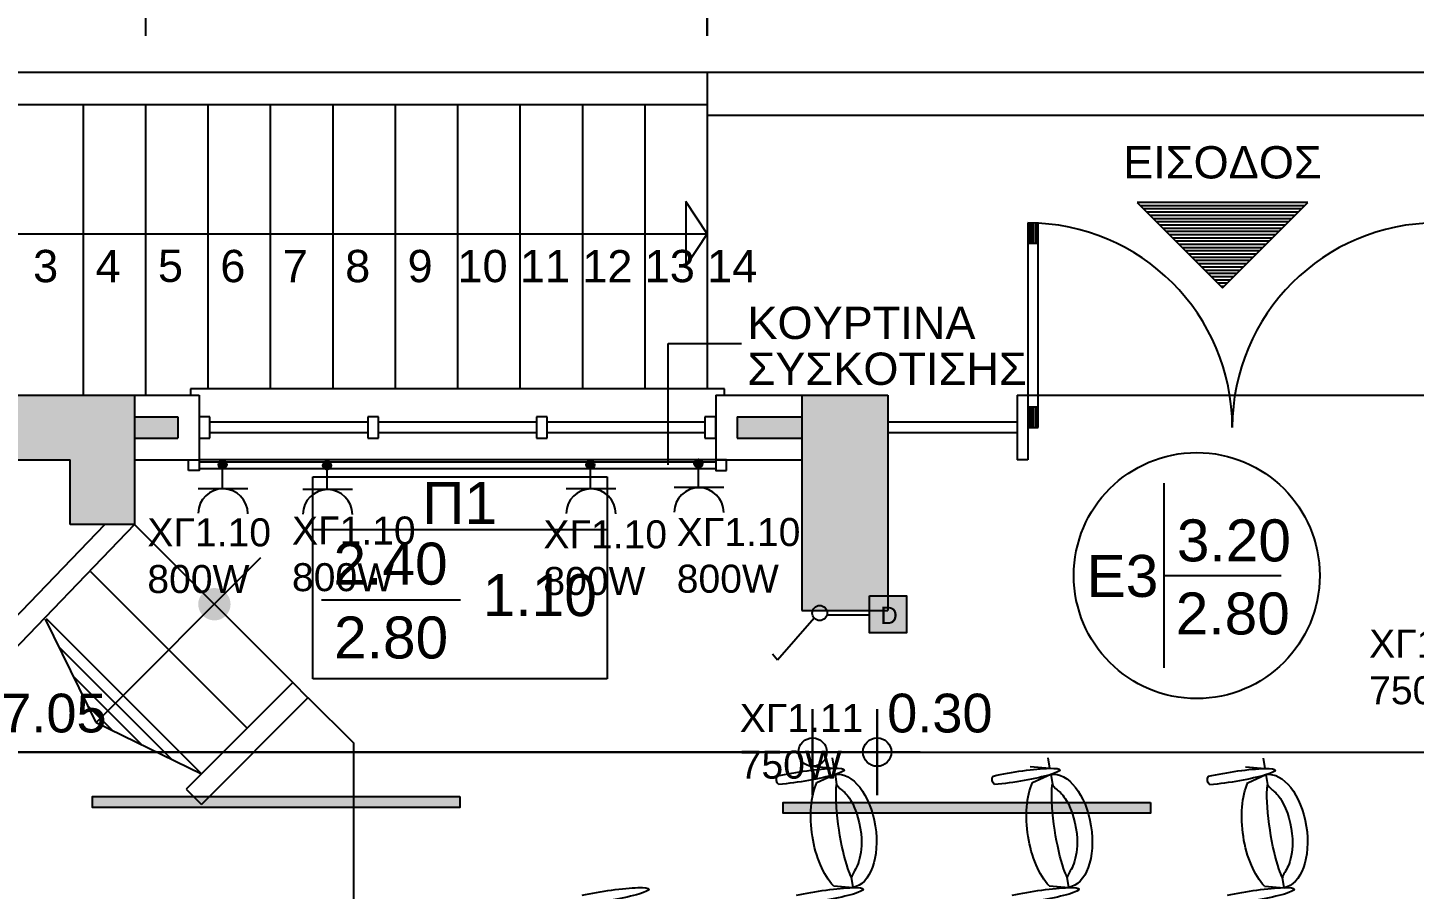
# Model space of a CAD drawing. Header units: metres. Extents: x -11 to 85, y -301 to 135.
# Drawn here: x 18.48 to 24.92, y 42.25 to 46.25 of the extents above; entities that cross this region are included whole.
import ezdxf
from ezdxf.enums import TextEntityAlignment as Align

# ---------------------------------------------------------------- set-up
doc = ezdxf.new("R2010")
doc.units = ezdxf.units.M
doc.header["$LTSCALE"] = 0.036
doc.header["$PDMODE"] = 2
for name, color, linetype in [('arxitek corofos', 252, 'Continuous'), ('DIMBLK', 252, 'Continuous'), ('Epipla', 252, 'Continuous'), ('hatch color', 252, 'Continuous'), ('HLEK-SYMBOL', 3, 'Continuous'), ('HLEK_FL001_SYMBOLS', 230, 'Continuous'), ('KYKLOFORHTES', 152, 'Continuous'), ('Parathira', 252, 'Continuous')]:
    doc.layers.add(name, color=color, linetype=linetype)
doc.styles.add('COMU-N', font='arial.ttf')
doc.styles.get("Standard").update_dxf_attribs({"font": 'arial.ttf'})
doc.dimstyles.new('CADWDOT', dxfattribs={"dimscale": 0.1, "dimtxt": 1.8, "dimasz": 0.08, "dimexe": 2, "dimexo": 0, "dimgap": 0.09, "dimtad": 0, "dimrnd": 0.001, "dimzin": 0, "dimdsep": 46, "dimtxsty": 'Standard', "dimblk1": 'ARTDIM', "dimblk2": 'ARTDIM', "dimsah": 1, "dimcen": 0.09, "dimdle": 0.05, "dimse1": 1, "dimse2": 1, "dimadec": 0, "dimazin": 0, "dimtfac": 1, "dimtmove": 0, "dimatfit": 3, "dimldrblk": 'ARTDIM', "dimfxl": 2, "dimtvp": 0.9999, "dimtolj": 1, "dimtzin": 0, "dimarcsym": 0})

# ---------------------------------------------------------------- blocks, each defined once
blk = doc.blocks.new('A$C52D13D70')
at = {"layer": 'Parathira'}
for p, q in [((-0.33, 0.04), (-0.33, -2.44)), ((-0.3, 0.04), (-0.33, 0.04)), ((-0.1, 0), (-0.2, 0)), ((-0.2, 0), (-0.2, -0.05)), ((-0.1, -0.05), (-0.1, 0)), ((0, 0), (0, -2.4)), ((-0.2, -0.05), (-0.1, -0.05)), ((-0.175, -0.05), (-0.175, -0.7833)), ((-0.125, -0.05), (-0.125, -0.7833)), ((-0.1, -0.7833), (-0.2, -0.7833)), ((-0.2, -0.7833), (-0.2, -0.8333)), ((-0.2, -0.8333), (-0.1, -0.8333)), ((-0.175, -0.8333), (-0.175, -1.5667)), ((-0.125, -0.8333), (-0.125, -1.5667)), ((-0.1, -0.8333), (-0.1, -0.7833)), ((-0.1, -1.5667), (-0.2, -1.5667)), ((-0.2, -1.5667), (-0.2, -1.6167)), ((-0.1, -1.6167), (-0.1, -1.5667)), ((-0.2, -1.6167), (-0.1, -1.6167)), ((-0.175, -1.6167), (-0.175, -2.35)), ((-0.125, -1.6167), (-0.125, -2.35)), ((-0.1, -2.35), (-0.2, -2.35)), ((-0.2, -2.35), (-0.2, -2.4)), ((-0.1, -2.4), (-0.1, -2.35)), ((-0.33, -2.44), (-0.3, -2.44)), ((-0.2, -2.4), (-0.1, -2.4))]:
    blk.add_line(p, q, dxfattribs=at)
blk = doc.blocks.new('ARTDIM')
at = {"layer": 'DIMBLK'}
for p, q in [((0, -24.9975), (0, 24.9975)), ((-24.9975, 0), (24.9975, 0))]:
    blk.add_line(p, q, dxfattribs=at)
blk.add_circle((0, 0), 8.25, dxfattribs=at)
blk = doc.blocks.new('*D416')
at = {"layer": 'arxitek corofos', "color": 0, "lineweight": -2}
blk.add_line((22.1157, 42.89), (15.0817, 42.89), dxfattribs=at)
at = {"layer": 'Defpoints', "color": 0, "transparency": 16777216}
for p in [(15.0737, 43.5474), (22.1237, 43.5474), (15.0737, 42.89)]:
    blk.add_point(p, dxfattribs=at)
at = {"layer": 'arxitek corofos', "color": 0, "lineweight": -2, "xscale": 0.008, "yscale": 0.008, "zscale": 0.008, "rotation": 180}
blk.add_blockref('ARTDIM', (15.0737, 42.89), dxfattribs=at)
at = {"layer": 'arxitek corofos', "color": 0, "lineweight": -2, "xscale": 0.008, "yscale": 0.008, "zscale": 0.008}
blk.add_blockref('ARTDIM', (22.1237, 42.89), dxfattribs=at)
at = {"layer": 'arxitek corofos', "color": 0, "insert": (18.5987, 43.07), "char_height": 0.18, "attachment_point": 5}
blk.add_mtext('\\A1;7.05', dxfattribs=at)
blk = doc.blocks.new('*D417')
at = {"layer": 'arxitek corofos', "color": 0, "lineweight": -2}
for p, q in [((22.1317, 42.89), (22.4157, 42.89)), ((22.4237, 42.89), (22.9983, 42.89))]:
    blk.add_line(p, q, dxfattribs=at)
at = {"layer": 'Defpoints', "color": 0, "transparency": 16777216}
for p in [(22.1237, 43.5474), (22.4237, 43.5474), (22.4237, 42.89)]:
    blk.add_point(p, dxfattribs=at)
at = {"layer": 'arxitek corofos', "color": 0, "lineweight": -2, "xscale": 0.008, "yscale": 0.008, "zscale": 0.008, "rotation": 180}
blk.add_blockref('ARTDIM', (22.1237, 42.89), dxfattribs=at)
at = {"layer": 'arxitek corofos', "color": 0, "lineweight": -2, "xscale": 0.008, "yscale": 0.008, "zscale": 0.008}
blk.add_blockref('ARTDIM', (22.4237, 42.89), dxfattribs=at)
at = {"layer": 'arxitek corofos', "color": 0, "insert": (22.715, 43.07), "char_height": 0.18, "attachment_point": 5}
blk.add_mtext('\\A1;0.30', dxfattribs=at)
blk = doc.blocks.new('*D418')
at = {"layer": 'arxitek corofos', "color": 0, "lineweight": -2}
blk.add_line((22.4317, 42.89), (29.3157, 42.89), dxfattribs=at)
at = {"layer": 'Defpoints', "color": 0, "transparency": 16777216}
for p in [(22.4237, 43.5474), (29.3237, 43.5474), (29.3237, 42.89)]:
    blk.add_point(p, dxfattribs=at)
at = {"layer": 'arxitek corofos', "color": 0, "lineweight": -2, "xscale": 0.008, "yscale": 0.008, "zscale": 0.008, "rotation": 180}
blk.add_blockref('ARTDIM', (22.4237, 42.89), dxfattribs=at)
at = {"layer": 'arxitek corofos', "color": 0, "lineweight": -2, "xscale": 0.008, "yscale": 0.008, "zscale": 0.008}
blk.add_blockref('ARTDIM', (29.3237, 42.89), dxfattribs=at)
at = {"layer": 'arxitek corofos', "color": 0, "insert": (25.8737, 43.07), "char_height": 0.18, "attachment_point": 5}
blk.add_mtext('\\A1;6.90', dxfattribs=at)
blk = doc.blocks.new('A$C4C174ED7')
at = {"layer": 'Epipla'}
for p, q in [((2.2306, 0.2823), (2.3218, 0.2893)), ((2.3218, 0.2893), (2.3143, 0.2418)), ((3.2328, 0.2825), (3.324, 0.2894)), ((3.324, 0.2894), (3.3165, 0.242)), ((4.233, 0.2836), (4.3242, 0.2905)), ((4.3242, 0.2905), (4.3166, 0.2431)), ((2.238, -0.2361), (2.2455, -0.1892)), ((3.2402, -0.2359), (3.2477, -0.189)), ((4.2404, -0.2348), (4.2479, -0.1879)), ((2.1539, -0.1984), (2.238, -0.2361)), ((3.1561, -0.1982), (3.2402, -0.2359)), ((4.1563, -0.1971), (4.2404, -0.2348)), ((2.1422, -0.2718), (2.2334, -0.2648)), ((2.2334, -0.2648), (2.2259, -0.3123)), ((3.1444, -0.2716), (3.2356, -0.2647)), ((3.2356, -0.2647), (3.2281, -0.3121)), ((4.1446, -0.2705), (4.2358, -0.2636)), ((4.2358, -0.2636), (4.2282, -0.311))]:
    blk.add_line(p, q, dxfattribs=at)
for points in [[(1.9772, -0.1887, 0.397593), (1.971, -0.2282)], [(1.9772, -0.1887, 0.397593), (1.971, -0.2282)], [(2.9794, -0.1885, 0.397593), (2.9732, -0.228)], [(2.9794, -0.1885, 0.397593), (2.9732, -0.228)], [(3.9796, -0.1874, 0.397593), (3.9734, -0.227)]]:
    blk.add_lwpolyline(points, format="xyb", dxfattribs=at)
for centre, major_axis, ratio, start_param, end_param in [((1.1702, 0.3293), (-0.2028, 0.0318), 0.113529, 1.031877, 5.251545), ((2.1666, 0.3293), (-0.2028, 0.0318), 0.113529, 1.031877, 5.251545), ((3.1688, 0.3295), (-0.2028, 0.0318), 0.113529, 1.031877, 5.251545), ((4.1688, 0.3295), (-0.2028, 0.0318), 0.113529, 1.031877, 5.251545), ((2.2799, 0.0266), (0.0463, 0.2995), 0.493003, 0.628379, 2.49343), ((2.2799, 0.0266), (0.0419, 0.2627), 0.552275, 3.141593, 6.283185), ((3.2821, 0.0268), (0.0463, 0.2995), 0.493003, 0.628379, 2.49343), ((3.2821, 0.0268), (0.0419, 0.2627), 0.552275, 3.141593, 6.283185), ((4.2823, 0.0278), (0.0463, 0.2995), 0.493003, 0.628379, 2.49343), ((4.2823, 0.0278), (0.0419, 0.2627), 0.552275, 3.141593, 6.283185), ((2.0782, -0.2248), (-0.2028, 0.0318), 0.113529, 1.031877, 5.251545), ((3.0804, -0.2246), (-0.2028, 0.0318), 0.113529, 1.031877, 5.251545), ((4.0806, -0.2235), (-0.2028, 0.0318), 0.113529, 1.031877, 5.251545)]:
    blk.add_ellipse(centre, major_axis=major_axis, ratio=ratio, start_param=start_param, end_param=end_param, dxfattribs=at)
for points, knots in [([(2.3143, 0.2418), (2.3097, 0.2328), (2.3038, 0.2189), (2.2828, 0.1574), (2.2671, 0.0902), (2.2452, -0.0512), (2.2405, -0.1253), (2.2439, -0.1763), (2.2447, -0.1832), (2.2456, -0.1887)], [0.506584, 0.506584, 0.506584, 0.506584, 0.805592, 0.805592, 1.599086, 1.599086, 2.473163, 2.473163, 2.635992, 2.635992, 2.635992, 2.635992]), ([(2.2456, -0.1887), (2.2456, -0.1887), (2.2566, -0.1713), (2.2802, -0.1555), (2.2961, -0.1394), (2.337, -0.0721), (2.3576, -0.0016), (2.3628, 0.1075), (2.3557, 0.1497), (2.3343, 0.2082), (2.3222, 0.2184), (2.3143, 0.2418), (2.3143, 0.2418), (2.3143, 0.2418)], [3.141593, 3.141593, 3.141593, 3.141593, 3.601272, 3.601272, 4.06095, 4.06095, 4.924473, 4.924473, 5.526258, 5.526258, 6.140896, 6.140896, 6.283185, 6.283185, 6.283185, 6.283185]), ([(3.3165, 0.242), (3.3119, 0.2329), (3.306, 0.2191), (3.285, 0.1575), (3.2693, 0.0904), (3.2475, -0.051), (3.2428, -0.1251), (3.2461, -0.1761), (3.2469, -0.1831), (3.2478, -0.1886)], [0.506584, 0.506584, 0.506584, 0.506584, 0.805592, 0.805592, 1.599086, 1.599086, 2.473163, 2.473163, 2.635992, 2.635992, 2.635992, 2.635992]), ([(3.2478, -0.1886), (3.2478, -0.1886), (3.2588, -0.1711), (3.2825, -0.1554), (3.2983, -0.1392), (3.3392, -0.0719), (3.3598, -0.0014), (3.365, 0.1077), (3.3579, 0.1499), (3.3365, 0.2084), (3.3244, 0.2186), (3.3165, 0.242), (3.3165, 0.242), (3.3165, 0.242)], [3.141593, 3.141593, 3.141593, 3.141593, 3.601272, 3.601272, 4.06095, 4.06095, 4.924473, 4.924473, 5.526258, 5.526258, 6.140896, 6.140896, 6.283185, 6.283185, 6.283185, 6.283185]), ([(4.3166, 0.2431), (4.3121, 0.234), (4.3062, 0.2202), (4.2852, 0.1586), (4.2694, 0.0914), (4.2476, -0.0499), (4.2429, -0.124), (4.2463, -0.175), (4.2471, -0.182), (4.248, -0.1875)], [0.506584, 0.506584, 0.506584, 0.506584, 0.805592, 0.805592, 1.599086, 1.599086, 2.473163, 2.473163, 2.635992, 2.635992, 2.635992, 2.635992]), ([(4.248, -0.1875), (4.248, -0.1875), (4.259, -0.17), (4.2826, -0.1543), (4.2985, -0.1382), (4.3394, -0.0709), (4.36, -0.0003), (4.3652, 0.1088), (4.358, 0.1509), (4.3366, 0.2095), (4.3246, 0.2197), (4.3166, 0.2431), (4.3166, 0.2431), (4.3166, 0.2431)], [3.141593, 3.141593, 3.141593, 3.141593, 3.601272, 3.601272, 4.06095, 4.06095, 4.924473, 4.924473, 5.526258, 5.526258, 6.140896, 6.140896, 6.283185, 6.283185, 6.283185, 6.283185])]:
    blk.add_open_spline(points, degree=3, knots=knots, dxfattribs=at)
blk = doc.blocks.new('A$C074263FA')
at = {"layer": 'Epipla'}
for p, q in [((0.05, -0.01), (2.45, -0.01)), ((0.05, -0.04), (2.45, -0.04))]:
    blk.add_line(p, q, dxfattribs=at)
for points in [[(0, -0.05), (0, 0), (0.05, 0), (0.05, -0.05)], [(2.5, -0.05), (2.5, 0), (2.45, 0), (2.45, -0.05)]]:
    blk.add_lwpolyline(points, close=True, dxfattribs=at)
blk = doc.blocks.new('*D527')
at = {"layer": 'arxitek corofos', "color": 0, "lineweight": -2}
blk.add_line((19.0322, 46.4165), (21.6262, 46.4165), dxfattribs=at)
at = {"layer": 'Defpoints', "color": 0, "transparency": 16777216}
for p in [(21.6342, 46.4165), (19.0242, 46.0474, -1.33), (21.6342, 46.0474, -1.33)]:
    blk.add_point(p, dxfattribs=at)
at = {"layer": 'arxitek corofos', "color": 0, "lineweight": -2, "xscale": 0.008, "yscale": 0.008, "zscale": 0.008, "rotation": 180}
blk.add_blockref('ARTDIM', (19.0242, 46.4165), dxfattribs=at)
at = {"layer": 'arxitek corofos', "color": 0, "lineweight": -2, "xscale": 0.008, "yscale": 0.008, "zscale": 0.008}
blk.add_blockref('ARTDIM', (21.6342, 46.4165), dxfattribs=at)
at = {"layer": 'arxitek corofos', "color": 0, "insert": (20.3292, 46.5965), "char_height": 0.18, "attachment_point": 5}
blk.add_mtext('\\A1;2.61', dxfattribs=at)
blk = doc.blocks.new('*D528')
at = {"layer": 'arxitek corofos', "color": 0, "lineweight": -2}
blk.add_line((21.6422, 46.4165), (26.1657, 46.4165), dxfattribs=at)
at = {"layer": 'Defpoints', "color": 0, "transparency": 16777216}
for p in [(26.1737, 46.4165), (21.6342, 46.0474, -1.33), (26.1737, 46.0474, 0.2)]:
    blk.add_point(p, dxfattribs=at)
at = {"layer": 'arxitek corofos', "color": 0, "lineweight": -2, "xscale": 0.008, "yscale": 0.008, "zscale": 0.008, "rotation": 180}
blk.add_blockref('ARTDIM', (21.6342, 46.4165), dxfattribs=at)
at = {"layer": 'arxitek corofos', "color": 0, "lineweight": -2, "xscale": 0.008, "yscale": 0.008, "zscale": 0.008}
blk.add_blockref('ARTDIM', (26.1737, 46.4165), dxfattribs=at)
at = {"layer": 'arxitek corofos', "color": 0, "insert": (23.904, 46.5965), "char_height": 0.18, "attachment_point": 5}
blk.add_mtext('\\A1;4.54', dxfattribs=at)
blk = doc.blocks.new('gJ6_a14')
at = {"linetype": 'Continuous'}
for p, q in [((-0.1176, 0.1119), (0.113, 0.1119)), ((0, 0.1119), (0, 0))]:
    blk.add_line(p, q, dxfattribs=at)
blk.add_arc((-0.0023, 0.2279), 0.1153, 180, 358.95657, dxfattribs=at)
blk = doc.blocks.new('*X1779')
at = {"color": 0}
for p, q in [((15.598, 2.587), (15.737, 2.727)), ((15.598, 2.622), (15.702, 2.727)), ((15.601, 2.607), (15.609, 2.616)), ((15.604, 2.646), (15.605, 2.647)), ((15.605, 2.559), (15.765, 2.719)), ((15.605, 2.577), (15.614, 2.585)), ((15.609, 2.652), (15.618, 2.66)), ((15.611, 2.547), (15.618, 2.554)), ((15.614, 2.621), (15.623, 2.63)), ((15.617, 2.536), (15.789, 2.707)), ((15.618, 2.59), (15.627, 2.599)), ((15.623, 2.665), (15.631, 2.674)), ((15.623, 2.559), (15.631, 2.568)), ((15.627, 2.634), (15.636, 2.643)), ((15.627, 2.528), (15.636, 2.537)), ((15.631, 2.603), (15.64, 2.612)), ((15.633, 2.516), (15.808, 2.691)), ((15.636, 2.678), (15.645, 2.687)), ((15.636, 2.572), (15.645, 2.581)), ((15.64, 2.647), (15.649, 2.656)), ((15.64, 2.541), (15.649, 2.55)), ((15.645, 2.616), (15.654, 2.625)), ((15.645, 2.51), (15.654, 2.519)), ((15.649, 2.691), (15.658, 2.7)), ((15.649, 2.585), (15.658, 2.594)), ((15.653, 2.501), (15.824, 2.672)), ((15.654, 2.66), (15.662, 2.669)), ((15.654, 2.554), (15.662, 2.563)), ((15.658, 2.63), (15.667, 2.638)), ((15.658, 2.523), (15.667, 2.532)), ((15.662, 2.705), (15.671, 2.714)), ((15.662, 2.599), (15.671, 2.607)), ((15.664, 2.494), (15.671, 2.501)), ((15.667, 2.674), (15.676, 2.683)), ((15.667, 2.568), (15.676, 2.577)), ((15.671, 2.643), (15.68, 2.652)), ((15.671, 2.537), (15.68, 2.546)), ((15.676, 2.718), (15.678, 2.721)), ((15.676, 2.489), (15.836, 2.648)), ((15.676, 2.612), (15.685, 2.621)), ((15.676, 2.506), (15.685, 2.515)), ((15.68, 2.687), (15.689, 2.696)), ((15.68, 2.581), (15.689, 2.59)), ((15.685, 2.656), (15.693, 2.665)), ((15.685, 2.55), (15.693, 2.559)), ((15.689, 2.625), (15.698, 2.634)), ((15.689, 2.519), (15.698, 2.528)), ((15.693, 2.7), (15.702, 2.709)), ((15.693, 2.594), (15.702, 2.603)), ((15.693, 2.488), (15.702, 2.497)), ((15.698, 2.669), (15.707, 2.678)), ((15.698, 2.563), (15.707, 2.572)), ((15.702, 2.638), (15.711, 2.647)), ((15.702, 2.532), (15.711, 2.541)), ((15.705, 2.482), (15.843, 2.62)), ((15.707, 2.714), (15.715, 2.722)), ((15.707, 2.607), (15.715, 2.616)), ((15.707, 2.501), (15.715, 2.51)), ((15.711, 2.683), (15.72, 2.691)), ((15.711, 2.577), (15.72, 2.585)), ((15.715, 2.652), (15.724, 2.66)), ((15.715, 2.546), (15.724, 2.554)), ((15.72, 2.727), (15.721, 2.728)), ((15.72, 2.621), (15.729, 2.63)), ((15.72, 2.515), (15.729, 2.523)), ((15.724, 2.696), (15.733, 2.705)), ((15.724, 2.59), (15.733, 2.599)), ((15.724, 2.484), (15.733, 2.493)), ((15.729, 2.665), (15.738, 2.674)), ((15.729, 2.559), (15.738, 2.568)), ((15.733, 2.634), (15.742, 2.643)), ((15.733, 2.528), (15.742, 2.537)), ((15.738, 2.709), (15.746, 2.718)), ((15.738, 2.603), (15.746, 2.612)), ((15.738, 2.497), (15.746, 2.506)), ((15.741, 2.482), (15.842, 2.584)), ((15.742, 2.678), (15.751, 2.687)), ((15.742, 2.572), (15.751, 2.581)), ((15.746, 2.647), (15.755, 2.656)), ((15.746, 2.541), (15.755, 2.55)), ((15.751, 2.722), (15.752, 2.724)), ((15.751, 2.616), (15.76, 2.625)), ((15.751, 2.51), (15.76, 2.519)), ((15.755, 2.691), (15.764, 2.7)), ((15.755, 2.585), (15.764, 2.594)), ((15.76, 2.66), (15.768, 2.669)), ((15.76, 2.554), (15.768, 2.563)), ((15.764, 2.63), (15.773, 2.638)), ((15.764, 2.523), (15.773, 2.532)), ((15.768, 2.705), (15.777, 2.714)), ((15.768, 2.599), (15.777, 2.607)), ((15.768, 2.493), (15.777, 2.501)), ((15.773, 2.674), (15.782, 2.683)), ((15.773, 2.568), (15.782, 2.577)), ((15.777, 2.643), (15.786, 2.652)), ((15.777, 2.537), (15.786, 2.546)), ((15.782, 2.612), (15.791, 2.621)), ((15.782, 2.506), (15.791, 2.515)), ((15.786, 2.687), (15.795, 2.696)), ((15.786, 2.581), (15.795, 2.59)), ((15.791, 2.656), (15.799, 2.665)), ((15.791, 2.55), (15.799, 2.559)), ((15.795, 2.625), (15.804, 2.634)), ((15.795, 2.519), (15.804, 2.528)), ((15.799, 2.594), (15.808, 2.603)), ((15.804, 2.669), (15.813, 2.678)), ((15.804, 2.563), (15.813, 2.572)), ((15.808, 2.638), (15.817, 2.647)), ((15.808, 2.532), (15.817, 2.541)), ((15.813, 2.607), (15.822, 2.616)), ((15.817, 2.577), (15.826, 2.585)), ((15.822, 2.652), (15.83, 2.66)), ((15.822, 2.546), (15.83, 2.554)), ((15.826, 2.621), (15.835, 2.63)), ((15.83, 2.59), (15.839, 2.599)), ((15.835, 2.559), (15.835, 2.56)), ((15.839, 2.634), (15.84, 2.635)), ((15.844, 2.603), (15.844, 2.603))]:
    blk.add_line(p, q, dxfattribs=at)
blk = doc.blocks.new('GJ6_A78')
at = {"layer": 'HLEK-SYMBOL', "color": 0, "linetype": 'Continuous'}
blk.add_circle((0, 0), 0.0989, dxfattribs=at)
at = {"layer": 'HLEK-SYMBOL', "color": 0, "xscale": 0.8, "yscale": 0.8, "zscale": 0.8}
blk.add_blockref('*X1779', (-12.576, -2.084), dxfattribs=at)
blk = doc.blocks.new('priza')
at = {"layer": 'HLEK_FL001_SYMBOLS', "rotation": 180}
blk.add_blockref('gJ6_a14', (87.4, -100.4952), dxfattribs=at)
at = {"layer": 'HLEK_FL001_SYMBOLS', "xscale": 0.1951472641207488, "yscale": 0.1951472641207488, "zscale": 0.1951472641207488}
blk.add_blockref('GJ6_A78', (87.4, -100.4953), dxfattribs=at)
blk = doc.blocks.new('*D1872')
at = {"layer": 'Defpoints', "color": 0, "transparency": 16777216}
for p in [(36.5237, 42.89), (36.5237, 42.824), (15.0737, 42.6901)]:
    blk.add_point(p, dxfattribs=at)
at = {"layer": 'HLEK_FL001_SYMBOLS', "color": 0, "lineweight": -2, "transparency": 16777216}
blk.add_line((15.0817, 42.89), (36.5157, 42.89), dxfattribs=at)
at = {"layer": 'HLEK_FL001_SYMBOLS', "color": 0, "lineweight": -2, "transparency": 16777216, "xscale": 0.008, "yscale": 0.008, "zscale": 0.008, "rotation": 180}
blk.add_blockref('ARTDIM', (15.0737, 42.89), dxfattribs=at)
at = {"layer": 'HLEK_FL001_SYMBOLS', "color": 0, "lineweight": -2, "transparency": 16777216, "xscale": 0.008, "yscale": 0.008, "zscale": 0.008}
blk.add_blockref('ARTDIM', (36.5237, 42.89), dxfattribs=at)
at = {"layer": 'HLEK_FL001_SYMBOLS', "color": 0, "transparency": 16777216, "insert": (25.7987, 43.0738), "char_height": 0.18, "attachment_point": 5}
blk.add_mtext('\\A1;21.45', dxfattribs=at)
blk = doc.blocks.new('led 69W')
at = {"layer": 'hatch color'}
blk.add_hatch(color=181, dxfattribs=at).paths.add_polyline_path([(102.8081, -3.6363), (102.8081, -3.6863), (101.1007, -3.6863), (101.1007, -3.6363)])
at = {"layer": 'HLEK_FL001_SYMBOLS'}
blk.add_lwpolyline([(102.8081, -3.6363), (102.8081, -3.6863), (101.1007, -3.6863), (101.1007, -3.6363)], close=True, dxfattribs=at)
blk = doc.blocks.new('gJ6_a1')
at = {"linetype": 'Continuous'}
for p, q in [((-0.2193, 0.2297), (-0.191, 0.2541)), ((-0.024, 0.0608), (-0.2193, 0.2297))]:
    blk.add_line(p, q, dxfattribs=at)
blk.add_circle((-0.0005, 0.0343), 0.0349, dxfattribs=at)
blk = doc.blocks.new('dimmer')
at = {"layer": 'HLEK_FL001_SYMBOLS'}
blk.add_hatch(color=11, dxfattribs=at).paths.add_polyline_path([(2263.7579, 1291.6993), (2263.5429, 1291.6993), (2263.5429, 1291.4844), (2263.7579, 1291.4844)])
blk.add_lwpolyline([(2263.5429, 1291.6993), (2263.7579, 1291.6993), (2263.7579, 1291.4844), (2263.5429, 1291.4844)], close=True, dxfattribs=at)
blk.add_text('D', height=0.1, dxfattribs=at).set_placement((2263.6057, 1291.5361))
blk = doc.blocks.new('dimmer1')
at = {"layer": 'HLEK_FL001_SYMBOLS'}
blk.add_line((2318.1609, 1255.9928), (2317.9681, 1255.9928), dxfattribs=at)
at = {"layer": 'HLEK_FL001_SYMBOLS', "xscale": 0.8000000000000114, "yscale": 0.8000000000000114, "zscale": 0.8000000000000114}
blk.add_blockref('dimmer', (507.3271, 222.7235), dxfattribs=at)

msp = doc.modelspace()

# ---------------------------------------------------------------- hatches: boundary and pattern name
at = {"layer": 'arxitek corofos'}
for points in [[(18.9737, 44.5474), (14.7737, 44.5474), (14.7737, 43.9474), (15.0737, 43.9474), (15.0737, 44.2474), (18.6737, 44.2474), (18.6737, 43.9474), (18.9737, 43.9474)], [(22.0737, 43.5474), (22.4737, 43.5474), (22.4737, 44.5474), (22.0737, 44.5474)], [(19.1737, 44.4474), (18.9737, 44.4474), (18.9737, 44.3474), (19.1737, 44.3474)], [(22.0737, 44.4474), (21.7737, 44.4474), (21.7737, 44.3474), (22.0737, 44.3474)]]:
    msp.add_hatch(color=256, dxfattribs=at).paths.add_polyline_path(points)
h = msp.add_hatch(color=256, dxfattribs=at)
h.paths.add_polyline_path([(19.3443, 43.5767), (19.4193, 43.5767, -0.414214), (19.3443, 43.5017)])
h.paths.add_polyline_path([(19.2693, 43.5767), (19.3443, 43.5767), (19.3443, 43.5017, -0.414214)])
h.paths.add_polyline_path([(19.3443, 43.6517), (19.3443, 43.5767), (19.2693, 43.5767, -0.414214)])
h.paths.add_polyline_path([(19.3443, 43.6517, -0.414214), (19.4193, 43.5767), (19.3443, 43.5767)])

# ---------------------------------------------------------------- linework, layer by layer
for p, q in [((17.8642, 46.0474, -1.33), (21.6342, 46.0474, -1.33)), ((21.6342, 46.0474, -1.33), (21.6342, 45.8974, -1.33)), ((21.6342, 46.0474, 0.2), (26.1737, 46.0474, 0.2)), ((21.6342, 46.0474, 0.2), (21.6342, 45.8474, 0.2)), ((17.8642, 45.8974, -1.33), (21.6342, 45.8974, -1.33)), ((18.7342, 45.8974, -1.33), (18.7342, 44.5474, -1.33)), ((19.0242, 45.8974, -1.33), (19.0242, 44.5474, -1.33)), ((19.3142, 45.8974, -1.33), (19.3142, 44.5774, -1.33)), ((19.6042, 45.8974, -1.33), (19.6042, 44.5774, -1.33)), ((19.8942, 45.8974, -1.33), (19.8942, 44.5774, -1.33)), ((20.1842, 45.8974, -1.33), (20.1842, 44.5774, -1.33)), ((20.4742, 45.8974, -1.33), (20.4742, 44.5774, -1.33)), ((20.7642, 45.8974, -1.33), (20.7642, 44.5774, -1.33)), ((21.0542, 45.8974, -1.33), (21.0542, 44.5774, -1.33)), ((21.3442, 45.8974, -1.33), (21.3442, 44.5774, -1.33)), ((21.6342, 45.8974, -1.33), (21.6342, 44.5774, -1.33)), ((21.6342, 45.8474, 0.2), (25.9737, 45.8474, 0.2)), ((21.6342, 45.2974, -1.33), (21.5342, 45.4474, -1.33)), ((21.5342, 45.4474, -1.33), (21.5342, 45.1474, -1.33)), ((24.4242, 45.4423), (23.6317, 45.4423)), ((23.6317, 45.4423), (24.028, 45.046)), ((24.4092, 45.4273), (23.6467, 45.4273)), ((24.028, 45.046), (24.4242, 45.4423)), ((24.3942, 45.4123), (23.6617, 45.4123)), ((24.3792, 45.3973), (23.6767, 45.3973)), ((24.3642, 45.3823), (23.6917, 45.3823)), ((24.3492, 45.3673), (23.7067, 45.3673)), ((17.8642, 45.2974, -1.33), (21.6342, 45.2974, -1.33)), ((21.6342, 45.2974, -1.33), (21.5342, 45.1474, -1.33)), ((23.1237, 45.3474), (23.1237, 44.3974)), ((23.1332, 45.2524), (23.1332, 45.3473)), ((23.1427, 45.2524), (23.1427, 45.3472)), ((23.1522, 45.2524), (23.1522, 45.3469)), ((23.1617, 45.2524), (23.1617, 45.3466)), ((23.1712, 44.3974), (23.1712, 45.3462)), ((24.3342, 45.3523), (23.7217, 45.3523)), ((24.3192, 45.3373), (23.7367, 45.3373)), ((24.3042, 45.3223), (23.7517, 45.3223)), ((24.2892, 45.3073), (23.7667, 45.3073)), ((24.2742, 45.2923), (23.7817, 45.2923)), ((23.1712, 45.2524), (23.1237, 45.2524)), ((24.2592, 45.2773), (23.7967, 45.2773)), ((24.2442, 45.2623), (23.8117, 45.2623)), ((24.2292, 45.2473), (23.8267, 45.2473)), ((24.2142, 45.2323), (23.8417, 45.2323)), ((24.1992, 45.2173), (23.8567, 45.2173)), ((24.1842, 45.2023), (23.8717, 45.2023)), ((24.1692, 45.1873), (23.8867, 45.1873)), ((24.1542, 45.1723), (23.9017, 45.1723)), ((24.1392, 45.1573), (23.9167, 45.1573)), ((24.1242, 45.1423), (23.9317, 45.1423)), ((24.1092, 45.1273), (23.9467, 45.1273)), ((24.0942, 45.1123), (23.9617, 45.1123)), ((24.0792, 45.0973), (23.9767, 45.0973)), ((24.0642, 45.0823), (23.9917, 45.0823)), ((24.0492, 45.0673), (24.0067, 45.0673)), ((24.0342, 45.0523), (24.0217, 45.0523)), ((21.4531, 44.2235), (21.4531, 44.787)), ((21.4531, 44.787), (21.7938, 44.787)), ((14.7737, 44.5474), (18.9737, 44.5474)), ((18.9737, 44.5474), (18.9737, 43.9474)), ((18.9737, 44.5474), (19.2737, 44.5474)), ((19.2737, 44.5474), (19.2737, 44.2474)), ((21.6737, 44.5474), (21.6737, 44.2474)), ((21.6737, 44.5474), (22.0737, 44.5474)), ((22.0737, 44.5474), (22.0737, 43.5474)), ((22.0737, 44.5474), (22.4737, 44.5474)), ((22.4737, 44.5474), (22.4737, 43.5474)), ((23.0737, 44.5474), (23.0737, 44.2474)), ((23.0737, 44.5474), (23.1237, 44.5474)), ((23.1237, 44.5474), (25.0237, 44.5474)), ((23.1237, 44.5474), (23.1237, 44.2474)), ((23.1712, 44.4924), (23.1237, 44.4924)), ((23.1332, 44.3974), (23.1332, 44.4924)), ((23.1427, 44.3974), (23.1427, 44.4924)), ((23.1522, 44.3974), (23.1522, 44.4924)), ((23.1617, 44.3974), (23.1617, 44.4924)), ((18.9737, 44.4474), (19.1737, 44.4474)), ((19.1737, 44.4474), (19.1737, 44.3474)), ((21.7737, 44.4474), (22.0737, 44.4474)), ((21.7737, 44.4474), (21.7737, 44.3474)), ((23.0737, 44.4224), (22.4737, 44.4224)), ((23.1237, 44.3974), (23.1712, 44.3974)), ((18.9737, 44.3474), (19.1737, 44.3474)), ((21.7737, 44.3474), (22.0737, 44.3474)), ((23.0737, 44.3724), (22.4737, 44.3724)), ((15.0737, 44.2474), (18.6737, 44.2474)), ((18.6737, 43.9474), (18.6737, 44.2474)), ((18.9737, 44.2474), (19.2737, 44.2474)), ((21.6737, 44.2474), (22.0737, 44.2474)), ((23.1237, 44.2474), (23.0737, 44.2474)), ((19.8022, 43.231), (19.8022, 44.1686)), ((19.8022, 44.1686), (21.1696, 44.1686)), ((21.1696, 44.1686), (21.1696, 43.231)), ((23.7549, 44.1389), (23.7549, 43.2809)), ((18.8349, 43.9474), (16.285, 41.2994)), ((18.9737, 43.9474), (16.3571, 41.2301)), ((18.9737, 43.9474), (18.6737, 43.9474)), ((18.9737, 43.9474), (19.7085, 43.2126)), ((21.1696, 43.9229), (19.8022, 43.9229)), ((19.5593, 43.7917), (18.7944, 43.0268)), ((18.7681, 43.7287), (19.4963, 43.0005)), ((23.7549, 43.7099), (24.3009, 43.7099)), ((19.8412, 43.5973), (20.4872, 43.5973)), ((18.7944, 43.0268), (18.5599, 43.5074)), ((18.5625, 43.5101), (19.2842, 42.7884)), ((22.0737, 43.5474), (22.4737, 43.5474)), ((18.6223, 43.3795), (19.1464, 42.8555)), ((18.6898, 43.2414), (19.0085, 42.9226)), ((21.1696, 43.231), (19.8022, 43.231)), ((19.7085, 43.2126), (19.2135, 42.7176)), ((19.7085, 43.2126), (19.7792, 43.1419)), ((18.7572, 43.1032), (18.8707, 42.9897)), ((19.7792, 43.1419), (19.2842, 42.6469)), ((19.7791, 43.1437), (19.9899, 42.9329)), ((18.7944, 43.0268), (19.2842, 42.7884)), ((19.9899, 42.9329), (19.9899, 35.1136)), ((19.2135, 42.7176), (19.2842, 42.6469))]:
    msp.add_line(p, q, dxfattribs=at)
msp.add_circle((23.9086, 43.7099), 0.5712, dxfattribs=at)
for centre, start, end in [((23.1237, 44.3974), 0, 90), ((25.0237, 44.3974), 90, 180)]:
    msp.add_arc(centre, 0.95, start, end, dxfattribs=at)

# ---------------------------------------------------------------- block references
at = {"layer": 'arxitek corofos', "rotation": 270}
msp.add_blockref('A$C52D13D70', (21.6737, 44.2474), dxfattribs=at)
at = {"layer": 'arxitek corofos'}
msp.add_blockref('A$C074263FA', (19.2237, 44.2474), dxfattribs=at)
at = {"layer": 'arxitek corofos', "xscale": -1, "rotation": 180}
msp.add_blockref('A$C4C174ED7', (19.9899, 42.5509), dxfattribs=at)
at = {"layer": 'HLEK_FL001_SYMBOLS'}
for name, p in [('priza', (-68.0179, 144.7204)), ('priza', (-67.5319, 144.7166)), ('priza', (-66.3085, 144.7198)), ('priza', (-65.8066, 144.7257)), ('dimmer1', (-2295.773, -1212.4672))]:
    msp.add_blockref(name, p, dxfattribs=at)
at = {"layer": 'HLEK_FL001_SYMBOLS', "rotation": 90}
msp.add_blockref('gJ6_a1', (22.1911, 43.5365), dxfattribs=at)
at = {"layer": 'KYKLOFORHTES'}
for p in [(-82.3234, 46.3196), (-79.1145, 46.2921)]:
    msp.add_blockref('led 69W', p, dxfattribs=at)

# ---------------------------------------------------------------- texts
at = {"layer": 'arxitek corofos', "style": 'COMU-N'}
msp.add_text('ΕΙΣΟΔΟΣ', height=0.15, dxfattribs=at).set_placement((24.028, 45.5541), align=Align.CENTER)
for s, p in [('3', (18.5602, 45.1474, -1.33)), ('6', (19.4302, 45.1474, -1.33)), ('8', (20.0102, 45.1474, -1.33)), ('9', (20.3002, 45.1474, -1.33)), ('10', (20.5902, 45.1474, -1.33)), ('13', (21.4602, 45.1474, -1.33)), ('4', (18.8502, 45.1474, -1.33)), ('5', (19.1402, 45.1474, -1.33)), ('7', (19.7202, 45.1474, -1.33)), ('11', (20.8802, 45.1474, -1.33)), ('12', (21.1702, 45.1474, -1.33)), ('14', (21.7502, 45.1474, -1.33))]:
    msp.add_text(s, height=0.15, dxfattribs=at).set_placement(p, align=Align.MIDDLE)
for s, height, p in [('ΚΟΥΡΤΙΝΑ', 0.15, (21.821, 44.8085)), ('ΣΥΣΚΟΤΙΣΗΣ', 0.15, (21.821, 44.5954)), ('Π1', 0.195, (20.3096, 43.9501)), ('3.20', 0.195, (23.8161, 43.7757)), ('2.40', 0.195, (19.8979, 43.6678)), ('E3', 0.195, (23.397, 43.6106)), ('1.10', 0.195, (20.5912, 43.5217)), ('2.80', 0.195, (23.8108, 43.4363)), ('2.80', 0.195, (19.9003, 43.3248))]:
    msp.add_text(s, height=height, dxfattribs=at).set_placement(p)
at = {"layer": 'HLEK_FL001_SYMBOLS', "char_height": 0.13, "attachment_point": 1, "style": 'COMU-N'}
for s, width, insert in [('ΧΓ1.10\\P800W', 0.407121, (19.0329, 43.9755)), ('ΧΓ1.10\\P800W', 0.407121, (19.7047, 43.9841)), ('ΧΓ1.10\\P800W', 0.407121, (20.8729, 43.9664)), ('ΧΓ1.10\\P800W', 0.407121, (21.4925, 43.977)), ('ΧΓ1.12\\P750W', 0.318907, (24.7095, 43.459)), ('ΧΓ1.11\\P750W', 0.49711, (21.7851, 43.1134))]:
    msp.add_mtext_dynamic_manual_height_columns(s, width=width, gutter_width=0.65, heights=[0], dxfattribs=dict(at, insert=insert))

# ---------------------------------------------------------------- dimensions: what is measured, and where the dimension line sits
at = {"layer": 'arxitek corofos'}
for base, p1, p2, picture, middle in [((21.6342, 46.4165), (19.0242, 46.0474, -1.33), (21.6342, 46.0474, -1.33), '*D527', (20.3292, 46.5965)), ((26.1737, 46.4165), (21.6342, 46.0474, -1.33), (26.1737, 46.0474, 0.2), '*D528', (23.904, 46.5965)), ((15.0737, 42.89), (22.1237, 43.5474), (15.0737, 43.5474), '*D416', (18.5987, 43.07)), ((22.4237, 42.89), (22.1237, 43.5474), (22.4237, 43.5474), '*D417', (22.715, 43.07)), ((29.3237, 42.89), (22.4237, 43.5474), (29.3237, 43.5474), '*D418', (25.8737, 43.07))]:
    dim = msp.add_linear_dim(base=base, p1=p1, p2=p2, dimstyle='CADWDOT', dxfattribs=at)
    dim.commit()
    dim.dimension.update_dxf_attribs({"geometry": picture, "text_midpoint": middle})
at = {"layer": 'HLEK_FL001_SYMBOLS'}
dim = msp.add_linear_dim(base=(36.5237, 42.89), p1=(15.0737, 42.6901), p2=(36.5237, 42.824), dimstyle='CADWDOT', override={"dimfxl": 0.18}, dxfattribs=at)
dim.commit()
dim.dimension.update_dxf_attribs({"geometry": '*D1872', "text_midpoint": (25.7987, 43.0738)})

doc.saveas('drawing.dxf')
